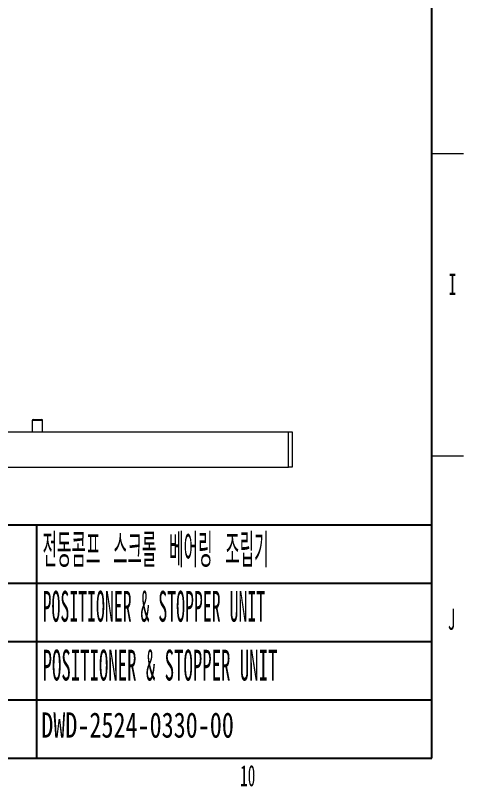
# Model space of a CAD drawing. Header units: millimetres. Extents: x 29 to 2500, y -68 to 1852.
# Drawn here: x 2242.7 to 2496, y 15.7 to 452 of the extents above; entities that cross this region are included whole.
import ezdxf

# ---------------------------------------------------------------- set-up
doc = ezdxf.new("R2010")
doc.units = ezdxf.units.MM
doc.header["$LTSCALE"] = 6
doc.layers.add('12', color=4, linetype='Continuous')
doc.styles.add('SLDTEXTSTYLE1', font='TXT', dxfattribs={"width": 0.446809})
doc.styles.add('SLDTEXTSTYLE2', font='TXT', dxfattribs={"width": 0.7})
doc.styles.add('SLDTEXTSTYLE5', font='TXT', dxfattribs={"width": 0.525})
doc.styles.add('SLDTEXTSTYLE6', font='TXT', dxfattribs={"width": 0.4235})
doc.styles.add('SLDTEXTSTYLE7', font='TXT', dxfattribs={"width": 0.4235, "bigfont": 'bigfont'})

# ---------------------------------------------------------------- blocks, each defined once
blk = doc.blocks.new('블록12')
for p, q in [((2477.98, 31.81), (2477.98, 1741.81)), ((1942.87, 163.81), (2477.98, 163.81)), ((2254.87, 31.81), (2254.87, 163.81)), ((2182.87, 130.81), (2477.98, 130.81)), ((2182.87, 97.81), (2477.98, 97.81)), ((2182.87, 64.81), (2477.98, 64.81)), ((47.98, 31.81), (2477.98, 31.81))]:
    blk.add_line(p, q)
at = {"color": 7, "linetype": 'Continuous', "lineweight": 18}
for p, q in [((2477.98, 373.81), (2495.98, 373.81)), ((2477.98, 202.81), (2495.98, 202.81))]:
    blk.add_line(p, q, dxfattribs=at)

msp = doc.modelspace()

# ---------------------------------------------------------------- linework, layer by layer
at = {"color": 7, "linetype": 'Continuous', "lineweight": 18}
for p, q in [((2252.126, 222.79), (2252.126, 216.39)), ((2258.126, 222.79), (2252.126, 222.79)), ((2252.726, 223.39), (2257.478, 223.39)), ((2257.478, 223.39), (2257.526, 223.39)), ((2258.126, 216.39), (2258.126, 222.79)), ((1841.126, 216.39), (2397.126, 216.39)), ((2397.126, 196.39), (2397.126, 216.39)), ((2397.126, 216.39), (2399.126, 216.39)), ((2399.126, 216.39), (2399.126, 196.39)), ((1841.126, 196.39), (2397.126, 196.39)), ((2399.126, 196.39), (2397.126, 196.39))]:
    msp.add_line(p, q, dxfattribs=at)
for centre, start, end in [((2252.726, 222.79), 90, 180), ((2257.526, 222.79), 360, 90)]:
    msp.add_arc(centre, 0.6, start, end, dxfattribs=at)

# ---------------------------------------------------------------- block references
at = {"color": 7, "linetype": 'Continuous'}
msp.add_blockref('블록12', (0, 0), dxfattribs=at)

# ---------------------------------------------------------------- texts
at = {"layer": '12'}
for s, insert, char_height, attachment_point, style in [('I', (2489.741, 305.768), 12, 2, 'SLDTEXTSTYLE5'), ('전동콤프 스크롤 베어링 조립기', (2258.085, 158.822), 19.05, 1, 'SLDTEXTSTYLE7'), ('POSITIONER & STOPPER UNIT', (2258.085, 126.42), 17.4625, 1, 'SLDTEXTSTYLE6'), ('J', (2489.197, 116.391), 12, 2, 'SLDTEXTSTYLE5'), ('POSITIONER & STOPPER UNIT', (2258.085, 93.153), 17.4625, 1, 'SLDTEXTSTYLE1'), ('DWD-2524-0330-00', (2257.333, 57.667), 14.2875, 1, 'SLDTEXTSTYLE2'), ('10', (2374.013, 27.89), 12.0001, 2, 'SLDTEXTSTYLE5')]:
    msp.add_mtext(s, dxfattribs=dict(at, insert=insert, char_height=char_height, attachment_point=attachment_point, style=style))

doc.saveas('drawing.dxf')
